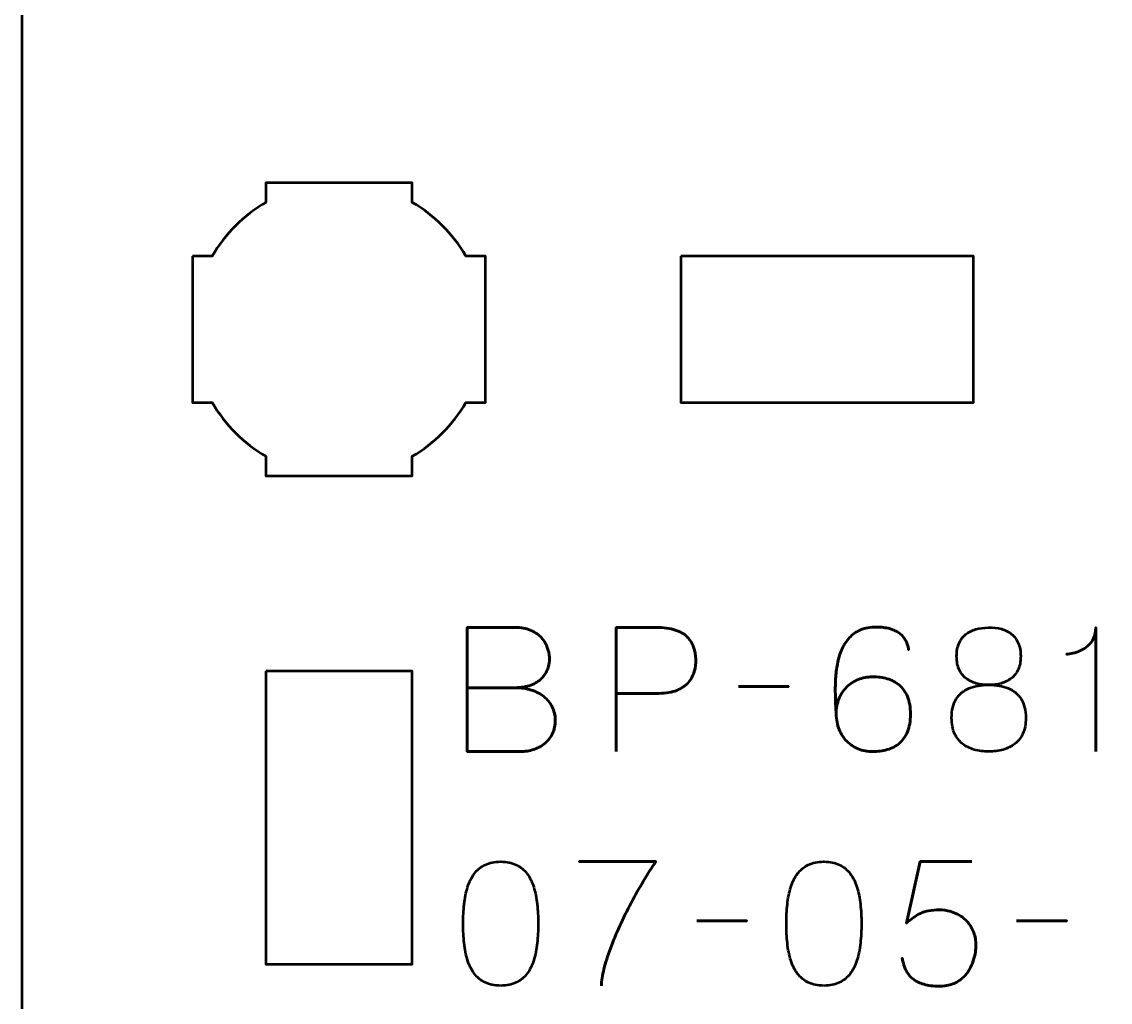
# Model space of a CAD drawing. Header units: centimetres. Extents: x -30.2 to 9.2, y -21.5 to -8.2.
# Drawn here: x -20.15 to -17.92, y -20.228 to -18.22 of the extents above; entities that cross this region are included whole.
import ezdxf

# ---------------------------------------------------------------- set-up
doc = ezdxf.new("R2010")
doc.units = ezdxf.units.CM
doc.header["$MEASUREMENT"] = 0
doc.layers.add('Layer 1', color=7, linetype='Continuous')

msp = doc.modelspace()

# ---------------------------------------------------------------- linework, layer by layer
at = {"layer": 'Layer 1', "lineweight": 53}
for points, knots in [([(-19.64995, -8.19995), (-19.64995, -8.19995), (-11.35005, -8.19995), (-11.35005, -8.19995), (-11.35005, -8.19995), (-11.07305, -8.19995), (-10.84995, -8.42305), (-10.84995, -8.70005), (-10.84995, -8.70005), (-10.84995, -8.70005), (-10.84995, -20.99995), (-10.84995, -20.99995), (-10.84995, -20.99995), (-10.84995, -21.27695), (-11.07305, -21.50005), (-11.35005, -21.50005), (-11.35005, -21.50005), (-11.35005, -21.50005), (-19.64995, -21.50005), (-19.64995, -21.50005), (-19.64995, -21.50005), (-19.92695, -21.50005), (-20.15005, -21.27695), (-20.15005, -20.99995), (-20.15005, -20.99995), (-20.15005, -20.99995), (-20.15005, -8.70005), (-20.15005, -8.70005), (-20.15005, -8.70005), (-20.15005, -8.42305), (-19.92695, -8.19995), (-19.64995, -8.19995)], [0, 0, 0, 0, 0.125, 0.125, 0.125, 0.125, 0.25, 0.25, 0.25, 0.25, 0.375, 0.375, 0.375, 0.375, 0.5, 0.5, 0.5, 0.5, 0.625, 0.625, 0.625, 0.625, 0.75, 0.75, 0.75, 0.75, 0.875, 0.875, 0.875, 0.875, 1, 1, 1, 1]), ([(-19.80001, -18.69997), (-19.80001, -18.69997), (-19.75981, -18.69997), (-19.75981, -18.69997), (-19.75981, -18.69997), (-19.73348, -18.65445), (-19.69552, -18.61652), (-19.65001, -18.59019), (-19.65001, -18.59019), (-19.65001, -18.59019), (-19.65001, -18.54997), (-19.65001, -18.54997), (-19.65001, -18.54997), (-19.65001, -18.54997), (-19.35001, -18.54997), (-19.35001, -18.54997), (-19.35001, -18.54997), (-19.35001, -18.54997), (-19.35001, -18.59016), (-19.35001, -18.59016), (-19.35001, -18.59016), (-19.30448, -18.61649), (-19.26649, -18.65444), (-19.24013, -18.69997), (-19.24013, -18.69997), (-19.24013, -18.69997), (-19.20001, -18.69997), (-19.20001, -18.69997), (-19.20001, -18.69997), (-19.20001, -18.69997), (-19.20001, -18.84539), (-19.20001, -18.84539), (-19.20001, -18.84539), (-19.20001, -18.84539), (-19.19995, -18.85004), (-19.19995, -18.85004), (-19.19995, -18.85004), (-19.19995, -18.85004), (-19.20001, -18.85468), (-19.20001, -18.85468), (-19.20001, -18.85468), (-19.20001, -18.85468), (-19.20001, -18.99997), (-19.20001, -18.99997), (-19.20001, -18.99997), (-19.20001, -18.99997), (-19.24008, -18.99997), (-19.24008, -18.99997), (-19.24008, -18.99997), (-19.26643, -19.04554), (-19.30443, -19.08355), (-19.35001, -19.10991), (-19.35001, -19.10991), (-19.35001, -19.10991), (-19.35001, -19.14997), (-19.35001, -19.14997), (-19.35001, -19.14997), (-19.35001, -19.14997), (-19.49329, -19.14997), (-19.49329, -19.14997), (-19.49329, -19.14997), (-19.49329, -19.14997), (-19.49996, -19.15005), (-19.49996, -19.15005), (-19.49996, -19.15005), (-19.49996, -19.15005), (-19.50664, -19.14997), (-19.50664, -19.14997), (-19.50664, -19.14997), (-19.50664, -19.14997), (-19.65001, -19.14997), (-19.65001, -19.14997), (-19.65001, -19.14997), (-19.65001, -19.14997), (-19.65001, -19.10987), (-19.65001, -19.10987), (-19.65001, -19.10987), (-19.69555, -19.08351), (-19.73353, -19.04552), (-19.75986, -18.99997), (-19.75986, -18.99997), (-19.75986, -18.99997), (-19.80001, -18.99997), (-19.80001, -18.99997), (-19.80001, -18.99997), (-19.80001, -18.99997), (-19.80001, -18.69997), (-19.80001, -18.69997)], [0, 0, 0, 0, 0.0454545, 0.0454545, 0.0454545, 0.0454545, 0.0909091, 0.0909091, 0.0909091, 0.0909091, 0.1363636, 0.1363636, 0.1363636, 0.1363636, 0.1818182, 0.1818182, 0.1818182, 0.1818182, 0.2272727, 0.2272727, 0.2272727, 0.2272727, 0.2727273, 0.2727273, 0.2727273, 0.2727273, 0.3181818, 0.3181818, 0.3181818, 0.3181818, 0.3636364, 0.3636364, 0.3636364, 0.3636364, 0.4090909, 0.4090909, 0.4090909, 0.4090909, 0.4545455, 0.4545455, 0.4545455, 0.4545455, 0.5, 0.5, 0.5, 0.5, 0.5454545, 0.5454545, 0.5454545, 0.5454545, 0.5909091, 0.5909091, 0.5909091, 0.5909091, 0.6363636, 0.6363636, 0.6363636, 0.6363636, 0.6818182, 0.6818182, 0.6818182, 0.6818182, 0.7272727, 0.7272727, 0.7272727, 0.7272727, 0.7727273, 0.7727273, 0.7727273, 0.7727273, 0.8181818, 0.8181818, 0.8181818, 0.8181818, 0.8636364, 0.8636364, 0.8636364, 0.8636364, 0.9090909, 0.9090909, 0.9090909, 0.9090909, 0.9545455, 0.9545455, 0.9545455, 0.9545455, 1, 1, 1, 1]), ([(-18.8, -18.69995), (-18.8, -18.69995), (-18.2, -18.69995), (-18.2, -18.69995), (-18.2, -18.69995), (-18.2, -18.69995), (-18.2, -18.99995), (-18.2, -18.99995), (-18.2, -18.99995), (-18.2, -18.99995), (-18.8, -18.99995), (-18.8, -18.99995), (-18.8, -18.99995), (-18.8, -18.99995), (-18.8, -18.69995), (-18.8, -18.69995)], [0, 0, 0, 0, 0.25, 0.25, 0.25, 0.25, 0.5, 0.5, 0.5, 0.5, 0.75, 0.75, 0.75, 0.75, 1, 1, 1, 1]), ([(-19.64995, -19.55), (-19.64995, -19.55), (-19.34995, -19.55), (-19.34995, -19.55), (-19.34995, -19.55), (-19.34995, -19.55), (-19.34995, -20.15), (-19.34995, -20.15), (-19.34995, -20.15), (-19.34995, -20.15), (-19.64995, -20.15), (-19.64995, -20.15), (-19.64995, -20.15), (-19.64995, -20.15), (-19.64995, -19.55), (-19.64995, -19.55)], [0, 0, 0, 0, 0.25, 0.25, 0.25, 0.25, 0.5, 0.5, 0.5, 0.5, 0.75, 0.75, 0.75, 0.75, 1, 1, 1, 1])]:
    msp.add_open_spline(points, degree=3, knots=knots, dxfattribs=at)
at = {"layer": 'Layer 1', "color": 5, "lineweight": 53}
for points, knots in [([(-19.23732, -19.58389), (-19.23732, -19.58389), (-19.1396, -19.58389), (-19.1396, -19.58389), (-19.1396, -19.58389), (-19.1269, -19.58383), (-19.11608, -19.58207), (-19.10697, -19.5786), (-19.10697, -19.5786), (-19.09791, -19.57519), (-19.09056, -19.57054), (-19.08486, -19.56472), (-19.08486, -19.56472), (-19.07916, -19.5589), (-19.07504, -19.55231), (-19.07245, -19.54502), (-19.07245, -19.54502), (-19.06993, -19.53779), (-19.06875, -19.53027), (-19.06904, -19.5225), (-19.06904, -19.5225), (-19.0694, -19.51474), (-19.07104, -19.50722), (-19.07398, -19.49987), (-19.07398, -19.49987), (-19.07686, -19.49252), (-19.08121, -19.48587), (-19.08692, -19.47994), (-19.08692, -19.47994), (-19.09262, -19.474), (-19.09974, -19.46929), (-19.10838, -19.46582), (-19.10838, -19.46582), (-19.11702, -19.4623), (-19.12719, -19.46047), (-19.13889, -19.46042), (-19.13889, -19.46042), (-19.13889, -19.46042), (-19.23732, -19.46042), (-19.23732, -19.46042), (-19.23732, -19.46042), (-19.23732, -19.46042), (-19.23732, -19.71477), (-19.23732, -19.71477), (-19.23732, -19.71477), (-19.23732, -19.71477), (-19.12902, -19.71477), (-19.12902, -19.71477), (-19.12902, -19.71477), (-19.1189, -19.71477), (-19.1095, -19.7133), (-19.10079, -19.71042), (-19.10079, -19.71042), (-19.09209, -19.70748), (-19.08451, -19.7033), (-19.07792, -19.69772), (-19.07792, -19.69772), (-19.0714, -19.69219), (-19.06628, -19.68549), (-19.06263, -19.67755), (-19.06263, -19.67755), (-19.05899, -19.66961), (-19.05711, -19.66062), (-19.05705, -19.65056), (-19.05705, -19.65056), (-19.05728, -19.64045), (-19.0594, -19.63134), (-19.06346, -19.62316), (-19.06346, -19.62316), (-19.06751, -19.61499), (-19.07316, -19.608), (-19.08045, -19.60212), (-19.08045, -19.60212), (-19.08774, -19.59629), (-19.09644, -19.59177), (-19.10644, -19.58865), (-19.10644, -19.58865), (-19.11643, -19.58553), (-19.12749, -19.58395), (-19.1396, -19.58389), (-19.1396, -19.58389), (-19.12749, -19.58395), (-19.11643, -19.58553), (-19.10644, -19.58865), (-19.10644, -19.58865), (-19.09644, -19.59177), (-19.08774, -19.59629), (-19.08045, -19.60212), (-19.08045, -19.60212), (-19.07316, -19.608), (-19.06751, -19.61499), (-19.06346, -19.62316), (-19.06346, -19.62316), (-19.0594, -19.63134), (-19.05728, -19.64045), (-19.05705, -19.65056), (-19.05705, -19.65056), (-19.05711, -19.66062), (-19.05899, -19.66961), (-19.06263, -19.67755), (-19.06263, -19.67755), (-19.06628, -19.68549), (-19.0714, -19.69219), (-19.07792, -19.69772), (-19.07792, -19.69772), (-19.08451, -19.7033), (-19.09209, -19.70748), (-19.10079, -19.71042), (-19.10079, -19.71042), (-19.1095, -19.7133), (-19.1189, -19.71477), (-19.12902, -19.71477), (-19.12902, -19.71477), (-19.12902, -19.71477), (-19.23732, -19.71477), (-19.23732, -19.71477), (-19.23732, -19.71477), (-19.23732, -19.71477), (-19.23732, -19.46042), (-19.23732, -19.46042), (-19.23732, -19.46042), (-19.23732, -19.46042), (-19.13889, -19.46042), (-19.13889, -19.46042), (-19.13889, -19.46042), (-19.12719, -19.46047), (-19.11702, -19.4623), (-19.10838, -19.46582), (-19.10838, -19.46582), (-19.09974, -19.46929), (-19.09262, -19.474), (-19.08692, -19.47994), (-19.08692, -19.47994), (-19.08121, -19.48587), (-19.07686, -19.49252), (-19.07398, -19.49987), (-19.07398, -19.49987), (-19.07104, -19.50722), (-19.0694, -19.51474), (-19.06904, -19.5225), (-19.06904, -19.5225), (-19.06875, -19.53027), (-19.06993, -19.53779), (-19.07245, -19.54502), (-19.07245, -19.54502), (-19.07504, -19.55231), (-19.07916, -19.5589), (-19.08486, -19.56472), (-19.08486, -19.56472), (-19.09056, -19.57054), (-19.09791, -19.57519), (-19.10697, -19.5786), (-19.10697, -19.5786), (-19.11608, -19.58207), (-19.1269, -19.58383), (-19.1396, -19.58389), (-19.1396, -19.58389), (-19.1396, -19.58389), (-19.23732, -19.58389), (-19.23732, -19.58389)], [0, 0, 0, 0, 0.025, 0.025, 0.025, 0.025, 0.05, 0.05, 0.05, 0.05, 0.075, 0.075, 0.075, 0.075, 0.1, 0.1, 0.1, 0.1, 0.125, 0.125, 0.125, 0.125, 0.15, 0.15, 0.15, 0.15, 0.175, 0.175, 0.175, 0.175, 0.2, 0.2, 0.2, 0.2, 0.225, 0.225, 0.225, 0.225, 0.25, 0.25, 0.25, 0.25, 0.275, 0.275, 0.275, 0.275, 0.3, 0.3, 0.3, 0.3, 0.325, 0.325, 0.325, 0.325, 0.35, 0.35, 0.35, 0.35, 0.375, 0.375, 0.375, 0.375, 0.4, 0.4, 0.4, 0.4, 0.425, 0.425, 0.425, 0.425, 0.45, 0.45, 0.45, 0.45, 0.475, 0.475, 0.475, 0.475, 0.5, 0.5, 0.5, 0.5, 0.525, 0.525, 0.525, 0.525, 0.55, 0.55, 0.55, 0.55, 0.575, 0.575, 0.575, 0.575, 0.6, 0.6, 0.6, 0.6, 0.625, 0.625, 0.625, 0.625, 0.65, 0.65, 0.65, 0.65, 0.675, 0.675, 0.675, 0.675, 0.7, 0.7, 0.7, 0.7, 0.725, 0.725, 0.725, 0.725, 0.75, 0.75, 0.75, 0.75, 0.775, 0.775, 0.775, 0.775, 0.8, 0.8, 0.8, 0.8, 0.825, 0.825, 0.825, 0.825, 0.85, 0.85, 0.85, 0.85, 0.875, 0.875, 0.875, 0.875, 0.9, 0.9, 0.9, 0.9, 0.925, 0.925, 0.925, 0.925, 0.95, 0.95, 0.95, 0.95, 0.975, 0.975, 0.975, 0.975, 1, 1, 1, 1]), ([(-18.93217, -19.71477), (-18.93217, -19.71477), (-18.93217, -19.46042), (-18.93217, -19.46042), (-18.93217, -19.46042), (-18.93217, -19.46042), (-18.85103, -19.46042), (-18.85103, -19.46042), (-18.85103, -19.46042), (-18.8348, -19.46047), (-18.82146, -19.4623), (-18.81093, -19.46582), (-18.81093, -19.46582), (-18.80046, -19.46929), (-18.79223, -19.47412), (-18.78629, -19.48023), (-18.78629, -19.48023), (-18.78036, -19.48629), (-18.77612, -19.49322), (-18.77354, -19.50104), (-18.77354, -19.50104), (-18.77101, -19.50886), (-18.76954, -19.51704), (-18.76919, -19.52568), (-18.76919, -19.52568), (-18.76877, -19.53432), (-18.76977, -19.54279), (-18.77212, -19.55102), (-18.77212, -19.55102), (-18.77454, -19.55925), (-18.77859, -19.56672), (-18.78441, -19.57342), (-18.78441, -19.57342), (-18.79018, -19.58013), (-18.798, -19.58548), (-18.80781, -19.58942), (-18.80781, -19.58942), (-18.81763, -19.59341), (-18.8298, -19.59541), (-18.84433, -19.59553), (-18.84433, -19.59553), (-18.84433, -19.59553), (-18.93217, -19.59553), (-18.93217, -19.59553), (-18.93217, -19.59553), (-18.93217, -19.59553), (-18.84433, -19.59553), (-18.84433, -19.59553), (-18.84433, -19.59553), (-18.8301, -19.59541), (-18.81805, -19.59341), (-18.80828, -19.58942), (-18.80828, -19.58942), (-18.79847, -19.58548), (-18.79065, -19.58013), (-18.78477, -19.57342), (-18.78477, -19.57342), (-18.77895, -19.56672), (-18.77477, -19.55925), (-18.7723, -19.55102), (-18.7723, -19.55102), (-18.76983, -19.54279), (-18.76877, -19.53432), (-18.76919, -19.52568), (-18.76919, -19.52568), (-18.76954, -19.51704), (-18.77101, -19.50886), (-18.77365, -19.50104), (-18.77365, -19.50104), (-18.77624, -19.49322), (-18.78059, -19.48629), (-18.78653, -19.48023), (-18.78653, -19.48023), (-18.79253, -19.47412), (-18.80076, -19.46929), (-18.81122, -19.46582), (-18.81122, -19.46582), (-18.82175, -19.4623), (-18.83498, -19.46047), (-18.85103, -19.46042), (-18.85103, -19.46042), (-18.85103, -19.46042), (-18.93217, -19.46042), (-18.93217, -19.46042), (-18.93217, -19.46042), (-18.93217, -19.46042), (-18.93217, -19.71477), (-18.93217, -19.71477)], [0, 0, 0, 0, 0.0454545, 0.0454545, 0.0454545, 0.0454545, 0.0909091, 0.0909091, 0.0909091, 0.0909091, 0.1363636, 0.1363636, 0.1363636, 0.1363636, 0.1818182, 0.1818182, 0.1818182, 0.1818182, 0.2272727, 0.2272727, 0.2272727, 0.2272727, 0.2727273, 0.2727273, 0.2727273, 0.2727273, 0.3181818, 0.3181818, 0.3181818, 0.3181818, 0.3636364, 0.3636364, 0.3636364, 0.3636364, 0.4090909, 0.4090909, 0.4090909, 0.4090909, 0.4545455, 0.4545455, 0.4545455, 0.4545455, 0.5, 0.5, 0.5, 0.5, 0.5454545, 0.5454545, 0.5454545, 0.5454545, 0.5909091, 0.5909091, 0.5909091, 0.5909091, 0.6363636, 0.6363636, 0.6363636, 0.6363636, 0.6818182, 0.6818182, 0.6818182, 0.6818182, 0.7272727, 0.7272727, 0.7272727, 0.7272727, 0.7727273, 0.7727273, 0.7727273, 0.7727273, 0.8181818, 0.8181818, 0.8181818, 0.8181818, 0.8636364, 0.8636364, 0.8636364, 0.8636364, 0.9090909, 0.9090909, 0.9090909, 0.9090909, 0.9545455, 0.9545455, 0.9545455, 0.9545455, 1, 1, 1, 1]), ([(-18.48167, -19.63822), (-18.48161, -19.62669), (-18.47973, -19.61629), (-18.47597, -19.60688), (-18.47597, -19.60688), (-18.47226, -19.59753), (-18.46703, -19.58947), (-18.46027, -19.58271), (-18.46027, -19.58271), (-18.45356, -19.57601), (-18.44563, -19.57084), (-18.43657, -19.56719), (-18.43657, -19.56719), (-18.42752, -19.56354), (-18.41758, -19.56172), (-18.40688, -19.56166), (-18.40688, -19.56166), (-18.39612, -19.5616), (-18.38607, -19.56296), (-18.37672, -19.56566), (-18.37672, -19.56566), (-18.36737, -19.56831), (-18.3592, -19.57266), (-18.35208, -19.57866), (-18.35208, -19.57866), (-18.34497, -19.58459), (-18.33938, -19.59247), (-18.33538, -19.60229), (-18.33538, -19.60229), (-18.33138, -19.61211), (-18.32933, -19.62405), (-18.32927, -19.63822), (-18.32927, -19.63822), (-18.32933, -19.65239), (-18.33138, -19.66432), (-18.33538, -19.67414), (-18.33538, -19.67414), (-18.33938, -19.68396), (-18.34497, -19.69184), (-18.35208, -19.69778), (-18.35208, -19.69778), (-18.3592, -19.70378), (-18.36737, -19.70813), (-18.37672, -19.71077), (-18.37672, -19.71077), (-18.38607, -19.71348), (-18.39612, -19.71483), (-18.40688, -19.71477), (-18.40688, -19.71477), (-18.41758, -19.71471), (-18.4274, -19.71289), (-18.4364, -19.70924), (-18.4364, -19.70924), (-18.44533, -19.7056), (-18.45309, -19.70042), (-18.45974, -19.69366), (-18.45974, -19.69366), (-18.46638, -19.68696), (-18.47161, -19.6789), (-18.47538, -19.6695), (-18.47538, -19.6695), (-18.4792, -19.66015), (-18.48126, -19.64974), (-18.48167, -19.63822), (-18.48167, -19.63822), (-18.4819, -19.6324), (-18.4822, -19.62546), (-18.48261, -19.6174), (-18.48261, -19.6174), (-18.48302, -19.60929), (-18.48326, -19.60047), (-18.48332, -19.591), (-18.48332, -19.591), (-18.48337, -19.58148), (-18.48308, -19.57166), (-18.48232, -19.5616), (-18.48232, -19.5616), (-18.48161, -19.55149), (-18.4802, -19.54156), (-18.47814, -19.53174), (-18.47814, -19.53174), (-18.47608, -19.52198), (-18.47314, -19.51274), (-18.46926, -19.5041), (-18.46926, -19.5041), (-18.46538, -19.49546), (-18.46038, -19.48781), (-18.45421, -19.48117), (-18.45421, -19.48117), (-18.44798, -19.47453), (-18.44039, -19.46929), (-18.4314, -19.46547), (-18.4314, -19.46547), (-18.4224, -19.46171), (-18.41176, -19.45977), (-18.39947, -19.45971), (-18.39947, -19.45971), (-18.38877, -19.45977), (-18.37972, -19.46083), (-18.37219, -19.46289), (-18.37219, -19.46289), (-18.36466, -19.46494), (-18.35849, -19.46771), (-18.35355, -19.47112), (-18.35355, -19.47112), (-18.34867, -19.47459), (-18.34479, -19.47835), (-18.34197, -19.48252), (-18.34197, -19.48252), (-18.33915, -19.48664), (-18.33703, -19.49081), (-18.33574, -19.49499), (-18.33574, -19.49499), (-18.33438, -19.49916), (-18.3335, -19.50304), (-18.33315, -19.50663), (-18.33315, -19.50663), (-18.3335, -19.50304), (-18.33438, -19.49916), (-18.33574, -19.49499), (-18.33574, -19.49499), (-18.33703, -19.49081), (-18.33915, -19.48664), (-18.34197, -19.48252), (-18.34197, -19.48252), (-18.34479, -19.47835), (-18.34867, -19.47459), (-18.35355, -19.47112), (-18.35355, -19.47112), (-18.35849, -19.46771), (-18.36466, -19.46494), (-18.37219, -19.46289), (-18.37219, -19.46289), (-18.37972, -19.46083), (-18.38877, -19.45977), (-18.39947, -19.45971), (-18.39947, -19.45971), (-18.41176, -19.45977), (-18.4224, -19.46171), (-18.4314, -19.46547), (-18.4314, -19.46547), (-18.44039, -19.46929), (-18.44798, -19.47453), (-18.45421, -19.48117), (-18.45421, -19.48117), (-18.46038, -19.48781), (-18.46538, -19.49546), (-18.46926, -19.5041), (-18.46926, -19.5041), (-18.47314, -19.51274), (-18.47608, -19.52198), (-18.47814, -19.53174), (-18.47814, -19.53174), (-18.4802, -19.54156), (-18.48161, -19.55149), (-18.48232, -19.5616), (-18.48232, -19.5616), (-18.48308, -19.57166), (-18.48337, -19.58148), (-18.48332, -19.591), (-18.48332, -19.591), (-18.48326, -19.60047), (-18.48302, -19.60929), (-18.48261, -19.6174), (-18.48261, -19.6174), (-18.4822, -19.62546), (-18.4819, -19.6324), (-18.48167, -19.63822), (-18.48167, -19.63822), (-18.48126, -19.64974), (-18.4792, -19.66015), (-18.47538, -19.6695), (-18.47538, -19.6695), (-18.47161, -19.6789), (-18.46638, -19.68696), (-18.45974, -19.69366), (-18.45974, -19.69366), (-18.45309, -19.70042), (-18.44533, -19.7056), (-18.4364, -19.70924), (-18.4364, -19.70924), (-18.4274, -19.71289), (-18.41758, -19.71471), (-18.40688, -19.71477), (-18.40688, -19.71477), (-18.39612, -19.71483), (-18.38607, -19.71348), (-18.37672, -19.71077), (-18.37672, -19.71077), (-18.36737, -19.70813), (-18.3592, -19.70378), (-18.35208, -19.69778), (-18.35208, -19.69778), (-18.34497, -19.69184), (-18.33938, -19.68396), (-18.33538, -19.67414), (-18.33538, -19.67414), (-18.33138, -19.66432), (-18.32933, -19.65239), (-18.32927, -19.63822), (-18.32927, -19.63822), (-18.32933, -19.62405), (-18.33138, -19.61211), (-18.33538, -19.60229), (-18.33538, -19.60229), (-18.33938, -19.59247), (-18.34497, -19.58459), (-18.35208, -19.57866), (-18.35208, -19.57866), (-18.3592, -19.57266), (-18.36737, -19.56831), (-18.37672, -19.56566), (-18.37672, -19.56566), (-18.38607, -19.56296), (-18.39612, -19.5616), (-18.40688, -19.56166), (-18.40688, -19.56166), (-18.41758, -19.56172), (-18.42752, -19.56354), (-18.43657, -19.56719), (-18.43657, -19.56719), (-18.44563, -19.57084), (-18.45356, -19.57601), (-18.46027, -19.58271), (-18.46027, -19.58271), (-18.46703, -19.58947), (-18.47226, -19.59753), (-18.47597, -19.60688), (-18.47597, -19.60688), (-18.47973, -19.61629), (-18.48161, -19.62669), (-18.48167, -19.63822)], [0, 0, 0, 0, 0.0172414, 0.0172414, 0.0172414, 0.0172414, 0.0344828, 0.0344828, 0.0344828, 0.0344828, 0.0517241, 0.0517241, 0.0517241, 0.0517241, 0.0689655, 0.0689655, 0.0689655, 0.0689655, 0.0862069, 0.0862069, 0.0862069, 0.0862069, 0.1034483, 0.1034483, 0.1034483, 0.1034483, 0.1206897, 0.1206897, 0.1206897, 0.1206897, 0.137931, 0.137931, 0.137931, 0.137931, 0.1551724, 0.1551724, 0.1551724, 0.1551724, 0.1724138, 0.1724138, 0.1724138, 0.1724138, 0.1896552, 0.1896552, 0.1896552, 0.1896552, 0.2068966, 0.2068966, 0.2068966, 0.2068966, 0.2241379, 0.2241379, 0.2241379, 0.2241379, 0.2413793, 0.2413793, 0.2413793, 0.2413793, 0.2586207, 0.2586207, 0.2586207, 0.2586207, 0.2758621, 0.2758621, 0.2758621, 0.2758621, 0.2931034, 0.2931034, 0.2931034, 0.2931034, 0.3103448, 0.3103448, 0.3103448, 0.3103448, 0.3275862, 0.3275862, 0.3275862, 0.3275862, 0.3448276, 0.3448276, 0.3448276, 0.3448276, 0.362069, 0.362069, 0.362069, 0.362069, 0.3793103, 0.3793103, 0.3793103, 0.3793103, 0.3965517, 0.3965517, 0.3965517, 0.3965517, 0.4137931, 0.4137931, 0.4137931, 0.4137931, 0.4310345, 0.4310345, 0.4310345, 0.4310345, 0.4482759, 0.4482759, 0.4482759, 0.4482759, 0.4655172, 0.4655172, 0.4655172, 0.4655172, 0.4827586, 0.4827586, 0.4827586, 0.4827586, 0.5, 0.5, 0.5, 0.5, 0.5172414, 0.5172414, 0.5172414, 0.5172414, 0.5344828, 0.5344828, 0.5344828, 0.5344828, 0.5517241, 0.5517241, 0.5517241, 0.5517241, 0.5689655, 0.5689655, 0.5689655, 0.5689655, 0.5862069, 0.5862069, 0.5862069, 0.5862069, 0.6034483, 0.6034483, 0.6034483, 0.6034483, 0.6206897, 0.6206897, 0.6206897, 0.6206897, 0.637931, 0.637931, 0.637931, 0.637931, 0.6551724, 0.6551724, 0.6551724, 0.6551724, 0.6724138, 0.6724138, 0.6724138, 0.6724138, 0.6896552, 0.6896552, 0.6896552, 0.6896552, 0.7068966, 0.7068966, 0.7068966, 0.7068966, 0.7241379, 0.7241379, 0.7241379, 0.7241379, 0.7413793, 0.7413793, 0.7413793, 0.7413793, 0.7586207, 0.7586207, 0.7586207, 0.7586207, 0.7758621, 0.7758621, 0.7758621, 0.7758621, 0.7931034, 0.7931034, 0.7931034, 0.7931034, 0.8103448, 0.8103448, 0.8103448, 0.8103448, 0.8275862, 0.8275862, 0.8275862, 0.8275862, 0.8448276, 0.8448276, 0.8448276, 0.8448276, 0.862069, 0.862069, 0.862069, 0.862069, 0.8793103, 0.8793103, 0.8793103, 0.8793103, 0.8965517, 0.8965517, 0.8965517, 0.8965517, 0.9137931, 0.9137931, 0.9137931, 0.9137931, 0.9310345, 0.9310345, 0.9310345, 0.9310345, 0.9482759, 0.9482759, 0.9482759, 0.9482759, 0.9655172, 0.9655172, 0.9655172, 0.9655172, 0.9827586, 0.9827586, 0.9827586, 0.9827586, 1, 1, 1, 1]), ([(-18.1691, -19.57824), (-18.16005, -19.57824), (-18.15158, -19.57719), (-18.14364, -19.57507), (-18.14364, -19.57507), (-18.13576, -19.57289), (-18.12883, -19.56948), (-18.12277, -19.56484), (-18.12277, -19.56484), (-18.11677, -19.56019), (-18.11207, -19.55414), (-18.10866, -19.54667), (-18.10866, -19.54667), (-18.10525, -19.53926), (-18.10354, -19.53027), (-18.10348, -19.51968), (-18.10348, -19.51968), (-18.10354, -19.5091), (-18.10519, -19.50004), (-18.10842, -19.49252), (-18.10842, -19.49252), (-18.11166, -19.48499), (-18.11624, -19.47882), (-18.12212, -19.47406), (-18.12212, -19.47406), (-18.128, -19.46935), (-18.13494, -19.46588), (-18.14294, -19.46371), (-18.14294, -19.46371), (-18.15088, -19.46153), (-18.15964, -19.46059), (-18.1691, -19.46077), (-18.1691, -19.46077), (-18.17857, -19.46089), (-18.18733, -19.46212), (-18.19527, -19.4643), (-18.19527, -19.4643), (-18.20326, -19.46653), (-18.2102, -19.46994), (-18.21608, -19.47459), (-18.21608, -19.47459), (-18.22196, -19.47923), (-18.22655, -19.48529), (-18.22978, -19.49269), (-18.22978, -19.49269), (-18.23301, -19.50016), (-18.23466, -19.5091), (-18.23472, -19.51968), (-18.23472, -19.51968), (-18.23466, -19.53027), (-18.23296, -19.53926), (-18.22955, -19.54667), (-18.22955, -19.54667), (-18.22613, -19.55414), (-18.22143, -19.56019), (-18.21538, -19.56484), (-18.21538, -19.56484), (-18.20938, -19.56948), (-18.20244, -19.57289), (-18.19456, -19.57507), (-18.19456, -19.57507), (-18.18662, -19.57719), (-18.17816, -19.57824), (-18.1691, -19.57824)], [0, 0, 0, 0, 0.0625, 0.0625, 0.0625, 0.0625, 0.125, 0.125, 0.125, 0.125, 0.1875, 0.1875, 0.1875, 0.1875, 0.25, 0.25, 0.25, 0.25, 0.3125, 0.3125, 0.3125, 0.3125, 0.375, 0.375, 0.375, 0.375, 0.4375, 0.4375, 0.4375, 0.4375, 0.5, 0.5, 0.5, 0.5, 0.5625, 0.5625, 0.5625, 0.5625, 0.625, 0.625, 0.625, 0.625, 0.6875, 0.6875, 0.6875, 0.6875, 0.75, 0.75, 0.75, 0.75, 0.8125, 0.8125, 0.8125, 0.8125, 0.875, 0.875, 0.875, 0.875, 0.9375, 0.9375, 0.9375, 0.9375, 1, 1, 1, 1]), ([(-18.1691, -19.57824), (-18.16005, -19.57824), (-18.15158, -19.57719), (-18.14364, -19.57507), (-18.14364, -19.57507), (-18.13576, -19.57289), (-18.12883, -19.56948), (-18.12277, -19.56484), (-18.12277, -19.56484), (-18.11677, -19.56019), (-18.11207, -19.55414), (-18.10866, -19.54667), (-18.10866, -19.54667), (-18.10525, -19.53926), (-18.10354, -19.53027), (-18.10348, -19.51968), (-18.10348, -19.51968), (-18.10354, -19.5091), (-18.10519, -19.50004), (-18.10842, -19.49252), (-18.10842, -19.49252), (-18.11166, -19.48499), (-18.11624, -19.47882), (-18.12212, -19.47406), (-18.12212, -19.47406), (-18.128, -19.46935), (-18.13494, -19.46588), (-18.14294, -19.46371), (-18.14294, -19.46371), (-18.15088, -19.46153), (-18.15964, -19.46059), (-18.1691, -19.46077), (-18.1691, -19.46077), (-18.17857, -19.46089), (-18.18733, -19.46212), (-18.19527, -19.4643), (-18.19527, -19.4643), (-18.20326, -19.46653), (-18.2102, -19.46994), (-18.21608, -19.47459), (-18.21608, -19.47459), (-18.22196, -19.47923), (-18.22655, -19.48529), (-18.22978, -19.49269), (-18.22978, -19.49269), (-18.23301, -19.50016), (-18.23466, -19.5091), (-18.23472, -19.51968), (-18.23472, -19.51968), (-18.23466, -19.53027), (-18.23296, -19.53926), (-18.22955, -19.54667), (-18.22955, -19.54667), (-18.22613, -19.55414), (-18.22143, -19.56019), (-18.21538, -19.56484), (-18.21538, -19.56484), (-18.20938, -19.56948), (-18.20244, -19.57289), (-18.19456, -19.57507), (-18.19456, -19.57507), (-18.18662, -19.57719), (-18.17816, -19.57824), (-18.1691, -19.57824)], [0, 0, 0, 0, 0.0625, 0.0625, 0.0625, 0.0625, 0.125, 0.125, 0.125, 0.125, 0.1875, 0.1875, 0.1875, 0.1875, 0.25, 0.25, 0.25, 0.25, 0.3125, 0.3125, 0.3125, 0.3125, 0.375, 0.375, 0.375, 0.375, 0.4375, 0.4375, 0.4375, 0.4375, 0.5, 0.5, 0.5, 0.5, 0.5625, 0.5625, 0.5625, 0.5625, 0.625, 0.625, 0.625, 0.625, 0.6875, 0.6875, 0.6875, 0.6875, 0.75, 0.75, 0.75, 0.75, 0.8125, 0.8125, 0.8125, 0.8125, 0.875, 0.875, 0.875, 0.875, 0.9375, 0.9375, 0.9375, 0.9375, 1, 1, 1, 1]), ([(-17.94968, -19.71477), (-17.94968, -19.71477), (-17.94968, -19.46042), (-17.94968, -19.46042), (-17.94968, -19.46042), (-17.94974, -19.46906), (-17.95126, -19.47647), (-17.9542, -19.48264), (-17.9542, -19.48264), (-17.95709, -19.48887), (-17.96091, -19.49399), (-17.96561, -19.4981), (-17.96561, -19.4981), (-17.97031, -19.50222), (-17.97537, -19.50551), (-17.98078, -19.50798), (-17.98078, -19.50798), (-17.98619, -19.51039), (-17.99142, -19.51222), (-17.99648, -19.51333), (-17.99648, -19.51333), (-18.00159, -19.51451), (-18.00595, -19.51521), (-18.00965, -19.51545), (-18.00965, -19.51545), (-18.00595, -19.51521), (-18.00159, -19.51451), (-17.99648, -19.51333), (-17.99648, -19.51333), (-17.99142, -19.51222), (-17.98619, -19.51039), (-17.98078, -19.50798), (-17.98078, -19.50798), (-17.97537, -19.50551), (-17.97031, -19.50222), (-17.96561, -19.4981), (-17.96561, -19.4981), (-17.96091, -19.49399), (-17.95709, -19.48887), (-17.9542, -19.48264), (-17.9542, -19.48264), (-17.95126, -19.47647), (-17.94974, -19.46906), (-17.94968, -19.46042), (-17.94968, -19.46042), (-17.94968, -19.46042), (-17.94968, -19.71477), (-17.94968, -19.71477)], [0, 0, 0, 0, 0.0833333, 0.0833333, 0.0833333, 0.0833333, 0.1666667, 0.1666667, 0.1666667, 0.1666667, 0.25, 0.25, 0.25, 0.25, 0.3333333, 0.3333333, 0.3333333, 0.3333333, 0.4166667, 0.4166667, 0.4166667, 0.4166667, 0.5, 0.5, 0.5, 0.5, 0.5833333, 0.5833333, 0.5833333, 0.5833333, 0.6666667, 0.6666667, 0.6666667, 0.6666667, 0.75, 0.75, 0.75, 0.75, 0.8333333, 0.8333333, 0.8333333, 0.8333333, 0.9166667, 0.9166667, 0.9166667, 0.9166667, 1, 1, 1, 1]), ([(-18.1691, -19.71477), (-18.15852, -19.71477), (-18.14864, -19.71354), (-18.13947, -19.71095), (-18.13947, -19.71095), (-18.1303, -19.70836), (-18.12224, -19.7043), (-18.11524, -19.69878), (-18.11524, -19.69878), (-18.10831, -19.69331), (-18.10284, -19.68625), (-18.0989, -19.67755), (-18.0989, -19.67755), (-18.09496, -19.66891), (-18.09296, -19.6585), (-18.0929, -19.64633), (-18.0929, -19.64633), (-18.09302, -19.63016), (-18.09619, -19.61705), (-18.10249, -19.60705), (-18.10249, -19.60705), (-18.10878, -19.597), (-18.1176, -19.58971), (-18.12894, -19.58506), (-18.12894, -19.58506), (-18.14035, -19.58048), (-18.1537, -19.57819), (-18.1691, -19.57824), (-18.1691, -19.57824), (-18.18445, -19.57819), (-18.19785, -19.58048), (-18.20914, -19.58506), (-18.20914, -19.58506), (-18.22049, -19.58971), (-18.22925, -19.597), (-18.23548, -19.60705), (-18.23548, -19.60705), (-18.24172, -19.61705), (-18.24489, -19.63016), (-18.24495, -19.64633), (-18.24495, -19.64633), (-18.24489, -19.6585), (-18.24289, -19.66891), (-18.23895, -19.67755), (-18.23895, -19.67755), (-18.23501, -19.68625), (-18.2296, -19.69331), (-18.22261, -19.69878), (-18.22261, -19.69878), (-18.21567, -19.7043), (-18.20767, -19.70836), (-18.1985, -19.71095), (-18.1985, -19.71095), (-18.18939, -19.71354), (-18.17957, -19.71477), (-18.1691, -19.71477)], [0, 0, 0, 0, 0.0714286, 0.0714286, 0.0714286, 0.0714286, 0.1428571, 0.1428571, 0.1428571, 0.1428571, 0.2142857, 0.2142857, 0.2142857, 0.2142857, 0.2857143, 0.2857143, 0.2857143, 0.2857143, 0.3571429, 0.3571429, 0.3571429, 0.3571429, 0.4285714, 0.4285714, 0.4285714, 0.4285714, 0.5, 0.5, 0.5, 0.5, 0.5714286, 0.5714286, 0.5714286, 0.5714286, 0.6428571, 0.6428571, 0.6428571, 0.6428571, 0.7142857, 0.7142857, 0.7142857, 0.7142857, 0.7857143, 0.7857143, 0.7857143, 0.7857143, 0.8571429, 0.8571429, 0.8571429, 0.8571429, 0.9285714, 0.9285714, 0.9285714, 0.9285714, 1, 1, 1, 1]), ([(-18.1691, -19.71477), (-18.15852, -19.71477), (-18.14864, -19.71354), (-18.13947, -19.71095), (-18.13947, -19.71095), (-18.1303, -19.70836), (-18.12224, -19.7043), (-18.11524, -19.69878), (-18.11524, -19.69878), (-18.10831, -19.69331), (-18.10284, -19.68625), (-18.0989, -19.67755), (-18.0989, -19.67755), (-18.09496, -19.66891), (-18.09296, -19.6585), (-18.0929, -19.64633), (-18.0929, -19.64633), (-18.09302, -19.63016), (-18.09619, -19.61705), (-18.10249, -19.60705), (-18.10249, -19.60705), (-18.10878, -19.597), (-18.1176, -19.58971), (-18.12894, -19.58506), (-18.12894, -19.58506), (-18.14035, -19.58048), (-18.1537, -19.57819), (-18.1691, -19.57824), (-18.1691, -19.57824), (-18.18445, -19.57819), (-18.19785, -19.58048), (-18.20914, -19.58506), (-18.20914, -19.58506), (-18.22049, -19.58971), (-18.22925, -19.597), (-18.23548, -19.60705), (-18.23548, -19.60705), (-18.24172, -19.61705), (-18.24489, -19.63016), (-18.24495, -19.64633), (-18.24495, -19.64633), (-18.24489, -19.6585), (-18.24289, -19.66891), (-18.23895, -19.67755), (-18.23895, -19.67755), (-18.23501, -19.68625), (-18.2296, -19.69331), (-18.22261, -19.69878), (-18.22261, -19.69878), (-18.21567, -19.7043), (-18.20767, -19.70836), (-18.1985, -19.71095), (-18.1985, -19.71095), (-18.18939, -19.71354), (-18.17957, -19.71477), (-18.1691, -19.71477)], [0, 0, 0, 0, 0.0714286, 0.0714286, 0.0714286, 0.0714286, 0.1428571, 0.1428571, 0.1428571, 0.1428571, 0.2142857, 0.2142857, 0.2142857, 0.2142857, 0.2857143, 0.2857143, 0.2857143, 0.2857143, 0.3571429, 0.3571429, 0.3571429, 0.3571429, 0.4285714, 0.4285714, 0.4285714, 0.4285714, 0.5, 0.5, 0.5, 0.5, 0.5714286, 0.5714286, 0.5714286, 0.5714286, 0.6428571, 0.6428571, 0.6428571, 0.6428571, 0.7142857, 0.7142857, 0.7142857, 0.7142857, 0.7857143, 0.7857143, 0.7857143, 0.7857143, 0.8571429, 0.8571429, 0.8571429, 0.8571429, 0.9285714, 0.9285714, 0.9285714, 0.9285714, 1, 1, 1, 1]), ([(-18.6817, -19.58177), (-18.6817, -19.58177), (-18.57904, -19.58177), (-18.57904, -19.58177), (-18.57904, -19.58177), (-18.57904, -19.58177), (-18.6817, -19.58177), (-18.6817, -19.58177)], [0, 0, 0, 0, 0.5, 0.5, 0.5, 0.5, 1, 1, 1, 1]), ([(-19.16888, -20.19419), (-19.15654, -20.19413), (-19.14589, -20.19196), (-19.13702, -20.18772), (-19.13702, -20.18772), (-19.1282, -20.18349), (-19.12085, -20.17743), (-19.11497, -20.16973), (-19.11497, -20.16973), (-19.10915, -20.16197), (-19.10456, -20.1528), (-19.10115, -20.14221), (-19.10115, -20.14221), (-19.0978, -20.13163), (-19.09539, -20.12005), (-19.09404, -20.10735), (-19.09404, -20.10735), (-19.09262, -20.09465), (-19.09192, -20.0813), (-19.09198, -20.06719), (-19.09198, -20.06719), (-19.09192, -20.05314), (-19.09262, -20.03979), (-19.09404, -20.02715), (-19.09404, -20.02715), (-19.09539, -20.01451), (-19.0978, -20.00287), (-19.10115, -19.99228), (-19.10115, -19.99228), (-19.10456, -19.98176), (-19.10915, -19.97259), (-19.11497, -19.96477), (-19.11497, -19.96477), (-19.12085, -19.957), (-19.1282, -19.95095), (-19.13702, -19.94671), (-19.13702, -19.94671), (-19.14589, -19.94242), (-19.15654, -19.94025), (-19.16888, -19.94019), (-19.16888, -19.94019), (-19.18123, -19.94025), (-19.19187, -19.94242), (-19.20075, -19.94671), (-19.20075, -19.94671), (-19.20957, -19.95095), (-19.21692, -19.957), (-19.2228, -19.96477), (-19.2228, -19.96477), (-19.22862, -19.97259), (-19.23321, -19.98176), (-19.23662, -19.99228), (-19.23662, -19.99228), (-19.23997, -20.00287), (-19.24238, -20.01451), (-19.24373, -20.02715), (-19.24373, -20.02715), (-19.24514, -20.03979), (-19.24585, -20.05314), (-19.24579, -20.06719), (-19.24579, -20.06719), (-19.24585, -20.0813), (-19.24514, -20.09465), (-19.24373, -20.10735), (-19.24373, -20.10735), (-19.24238, -20.12005), (-19.23997, -20.13163), (-19.23662, -20.14221), (-19.23662, -20.14221), (-19.23321, -20.1528), (-19.22862, -20.16197), (-19.2228, -20.16973), (-19.2228, -20.16973), (-19.21692, -20.17743), (-19.20957, -20.18349), (-19.20075, -20.18772), (-19.20075, -20.18772), (-19.19187, -20.19196), (-19.18123, -20.19413), (-19.16888, -20.19419)], [0, 0, 0, 0, 0.05, 0.05, 0.05, 0.05, 0.1, 0.1, 0.1, 0.1, 0.15, 0.15, 0.15, 0.15, 0.2, 0.2, 0.2, 0.2, 0.25, 0.25, 0.25, 0.25, 0.3, 0.3, 0.3, 0.3, 0.35, 0.35, 0.35, 0.35, 0.4, 0.4, 0.4, 0.4, 0.45, 0.45, 0.45, 0.45, 0.5, 0.5, 0.5, 0.5, 0.55, 0.55, 0.55, 0.55, 0.6, 0.6, 0.6, 0.6, 0.65, 0.65, 0.65, 0.65, 0.7, 0.7, 0.7, 0.7, 0.75, 0.75, 0.75, 0.75, 0.8, 0.8, 0.8, 0.8, 0.85, 0.85, 0.85, 0.85, 0.9, 0.9, 0.9, 0.9, 0.95, 0.95, 0.95, 0.95, 1, 1, 1, 1]), ([(-19.16888, -20.19419), (-19.15654, -20.19413), (-19.14589, -20.19196), (-19.13702, -20.18772), (-19.13702, -20.18772), (-19.1282, -20.18349), (-19.12085, -20.17743), (-19.11497, -20.16973), (-19.11497, -20.16973), (-19.10915, -20.16197), (-19.10456, -20.1528), (-19.10115, -20.14221), (-19.10115, -20.14221), (-19.0978, -20.13163), (-19.09539, -20.12005), (-19.09404, -20.10735), (-19.09404, -20.10735), (-19.09262, -20.09465), (-19.09192, -20.0813), (-19.09198, -20.06719), (-19.09198, -20.06719), (-19.09192, -20.05314), (-19.09262, -20.03979), (-19.09404, -20.02715), (-19.09404, -20.02715), (-19.09539, -20.01451), (-19.0978, -20.00287), (-19.10115, -19.99228), (-19.10115, -19.99228), (-19.10456, -19.98176), (-19.10915, -19.97259), (-19.11497, -19.96477), (-19.11497, -19.96477), (-19.12085, -19.957), (-19.1282, -19.95095), (-19.13702, -19.94671), (-19.13702, -19.94671), (-19.14589, -19.94242), (-19.15654, -19.94025), (-19.16888, -19.94019), (-19.16888, -19.94019), (-19.18123, -19.94025), (-19.19187, -19.94242), (-19.20075, -19.94671), (-19.20075, -19.94671), (-19.20957, -19.95095), (-19.21692, -19.957), (-19.2228, -19.96477), (-19.2228, -19.96477), (-19.22862, -19.97259), (-19.23321, -19.98176), (-19.23662, -19.99228), (-19.23662, -19.99228), (-19.23997, -20.00287), (-19.24238, -20.01451), (-19.24373, -20.02715), (-19.24373, -20.02715), (-19.24514, -20.03979), (-19.24585, -20.05314), (-19.24579, -20.06719), (-19.24579, -20.06719), (-19.24585, -20.0813), (-19.24514, -20.09465), (-19.24373, -20.10735), (-19.24373, -20.10735), (-19.24238, -20.12005), (-19.23997, -20.13163), (-19.23662, -20.14221), (-19.23662, -20.14221), (-19.23321, -20.1528), (-19.22862, -20.16197), (-19.2228, -20.16973), (-19.2228, -20.16973), (-19.21692, -20.17743), (-19.20957, -20.18349), (-19.20075, -20.18772), (-19.20075, -20.18772), (-19.19187, -20.19196), (-19.18123, -20.19413), (-19.16888, -20.19419)], [0, 0, 0, 0, 0.05, 0.05, 0.05, 0.05, 0.1, 0.1, 0.1, 0.1, 0.15, 0.15, 0.15, 0.15, 0.2, 0.2, 0.2, 0.2, 0.25, 0.25, 0.25, 0.25, 0.3, 0.3, 0.3, 0.3, 0.35, 0.35, 0.35, 0.35, 0.4, 0.4, 0.4, 0.4, 0.45, 0.45, 0.45, 0.45, 0.5, 0.5, 0.5, 0.5, 0.55, 0.55, 0.55, 0.55, 0.6, 0.6, 0.6, 0.6, 0.65, 0.65, 0.65, 0.65, 0.7, 0.7, 0.7, 0.7, 0.75, 0.75, 0.75, 0.75, 0.8, 0.8, 0.8, 0.8, 0.85, 0.85, 0.85, 0.85, 0.9, 0.9, 0.9, 0.9, 0.95, 0.95, 0.95, 0.95, 1, 1, 1, 1]), ([(-18.96251, -20.19419), (-18.96233, -20.18437), (-18.96063, -20.17302), (-18.95739, -20.16009), (-18.95739, -20.16009), (-18.95416, -20.14709), (-18.94975, -20.1331), (-18.94416, -20.11811), (-18.94416, -20.11811), (-18.93858, -20.10311), (-18.93211, -20.08771), (-18.92482, -20.07178), (-18.92482, -20.07178), (-18.91759, -20.05584), (-18.90977, -20.04008), (-18.90148, -20.02439), (-18.90148, -20.02439), (-18.89319, -20.00869), (-18.88472, -19.99363), (-18.87608, -19.97923), (-18.87608, -19.97923), (-18.86743, -19.96488), (-18.85897, -19.95177), (-18.85068, -19.93984), (-18.85068, -19.93984), (-18.85068, -19.93984), (-19.00837, -19.93984), (-19.00837, -19.93984), (-19.00837, -19.93984), (-19.00837, -19.93984), (-18.85068, -19.93984), (-18.85068, -19.93984), (-18.85068, -19.93984), (-18.85897, -19.95177), (-18.86743, -19.96488), (-18.87608, -19.97923), (-18.87608, -19.97923), (-18.88472, -19.99363), (-18.89319, -20.00869), (-18.90148, -20.02439), (-18.90148, -20.02439), (-18.90977, -20.04008), (-18.91759, -20.05584), (-18.92482, -20.07178), (-18.92482, -20.07178), (-18.93211, -20.08771), (-18.93858, -20.10311), (-18.94416, -20.11811), (-18.94416, -20.11811), (-18.94975, -20.1331), (-18.95416, -20.14709), (-18.95739, -20.16009), (-18.95739, -20.16009), (-18.96063, -20.17302), (-18.96233, -20.18437), (-18.96251, -20.19419)], [0, 0, 0, 0, 0.0714286, 0.0714286, 0.0714286, 0.0714286, 0.1428571, 0.1428571, 0.1428571, 0.1428571, 0.2142857, 0.2142857, 0.2142857, 0.2142857, 0.2857143, 0.2857143, 0.2857143, 0.2857143, 0.3571429, 0.3571429, 0.3571429, 0.3571429, 0.4285714, 0.4285714, 0.4285714, 0.4285714, 0.5, 0.5, 0.5, 0.5, 0.5714286, 0.5714286, 0.5714286, 0.5714286, 0.6428571, 0.6428571, 0.6428571, 0.6428571, 0.7142857, 0.7142857, 0.7142857, 0.7142857, 0.7857143, 0.7857143, 0.7857143, 0.7857143, 0.8571429, 0.8571429, 0.8571429, 0.8571429, 0.9285714, 0.9285714, 0.9285714, 0.9285714, 1, 1, 1, 1]), ([(-18.50671, -20.19419), (-18.49437, -20.19413), (-18.48372, -20.19196), (-18.47485, -20.18772), (-18.47485, -20.18772), (-18.46603, -20.18349), (-18.45868, -20.17743), (-18.4528, -20.16973), (-18.4528, -20.16973), (-18.44698, -20.16197), (-18.44239, -20.1528), (-18.43898, -20.14221), (-18.43898, -20.14221), (-18.43563, -20.13163), (-18.43322, -20.12005), (-18.43187, -20.10735), (-18.43187, -20.10735), (-18.43045, -20.09465), (-18.42975, -20.0813), (-18.42981, -20.06719), (-18.42981, -20.06719), (-18.42975, -20.05314), (-18.43045, -20.03979), (-18.43187, -20.02715), (-18.43187, -20.02715), (-18.43322, -20.01451), (-18.43563, -20.00287), (-18.43898, -19.99228), (-18.43898, -19.99228), (-18.44239, -19.98176), (-18.44698, -19.97259), (-18.4528, -19.96477), (-18.4528, -19.96477), (-18.45868, -19.957), (-18.46603, -19.95095), (-18.47485, -19.94671), (-18.47485, -19.94671), (-18.48372, -19.94242), (-18.49437, -19.94025), (-18.50671, -19.94019), (-18.50671, -19.94019), (-18.51906, -19.94025), (-18.5297, -19.94242), (-18.53858, -19.94671), (-18.53858, -19.94671), (-18.5474, -19.95095), (-18.55475, -19.957), (-18.56063, -19.96477), (-18.56063, -19.96477), (-18.56645, -19.97259), (-18.57104, -19.98176), (-18.57445, -19.99228), (-18.57445, -19.99228), (-18.5778, -20.00287), (-18.58021, -20.01451), (-18.58156, -20.02715), (-18.58156, -20.02715), (-18.58297, -20.03979), (-18.58368, -20.05314), (-18.58362, -20.06719), (-18.58362, -20.06719), (-18.58368, -20.0813), (-18.58297, -20.09465), (-18.58156, -20.10735), (-18.58156, -20.10735), (-18.58021, -20.12005), (-18.5778, -20.13163), (-18.57445, -20.14221), (-18.57445, -20.14221), (-18.57104, -20.1528), (-18.56645, -20.16197), (-18.56063, -20.16973), (-18.56063, -20.16973), (-18.55475, -20.17743), (-18.5474, -20.18349), (-18.53858, -20.18772), (-18.53858, -20.18772), (-18.5297, -20.19196), (-18.51906, -20.19413), (-18.50671, -20.19419)], [0, 0, 0, 0, 0.05, 0.05, 0.05, 0.05, 0.1, 0.1, 0.1, 0.1, 0.15, 0.15, 0.15, 0.15, 0.2, 0.2, 0.2, 0.2, 0.25, 0.25, 0.25, 0.25, 0.3, 0.3, 0.3, 0.3, 0.35, 0.35, 0.35, 0.35, 0.4, 0.4, 0.4, 0.4, 0.45, 0.45, 0.45, 0.45, 0.5, 0.5, 0.5, 0.5, 0.55, 0.55, 0.55, 0.55, 0.6, 0.6, 0.6, 0.6, 0.65, 0.65, 0.65, 0.65, 0.7, 0.7, 0.7, 0.7, 0.75, 0.75, 0.75, 0.75, 0.8, 0.8, 0.8, 0.8, 0.85, 0.85, 0.85, 0.85, 0.9, 0.9, 0.9, 0.9, 0.95, 0.95, 0.95, 0.95, 1, 1, 1, 1]), ([(-18.50671, -20.19419), (-18.49437, -20.19413), (-18.48372, -20.19196), (-18.47485, -20.18772), (-18.47485, -20.18772), (-18.46603, -20.18349), (-18.45868, -20.17743), (-18.4528, -20.16973), (-18.4528, -20.16973), (-18.44698, -20.16197), (-18.44239, -20.1528), (-18.43898, -20.14221), (-18.43898, -20.14221), (-18.43563, -20.13163), (-18.43322, -20.12005), (-18.43187, -20.10735), (-18.43187, -20.10735), (-18.43045, -20.09465), (-18.42975, -20.0813), (-18.42981, -20.06719), (-18.42981, -20.06719), (-18.42975, -20.05314), (-18.43045, -20.03979), (-18.43187, -20.02715), (-18.43187, -20.02715), (-18.43322, -20.01451), (-18.43563, -20.00287), (-18.43898, -19.99228), (-18.43898, -19.99228), (-18.44239, -19.98176), (-18.44698, -19.97259), (-18.4528, -19.96477), (-18.4528, -19.96477), (-18.45868, -19.957), (-18.46603, -19.95095), (-18.47485, -19.94671), (-18.47485, -19.94671), (-18.48372, -19.94242), (-18.49437, -19.94025), (-18.50671, -19.94019), (-18.50671, -19.94019), (-18.51906, -19.94025), (-18.5297, -19.94242), (-18.53858, -19.94671), (-18.53858, -19.94671), (-18.5474, -19.95095), (-18.55475, -19.957), (-18.56063, -19.96477), (-18.56063, -19.96477), (-18.56645, -19.97259), (-18.57104, -19.98176), (-18.57445, -19.99228), (-18.57445, -19.99228), (-18.5778, -20.00287), (-18.58021, -20.01451), (-18.58156, -20.02715), (-18.58156, -20.02715), (-18.58297, -20.03979), (-18.58368, -20.05314), (-18.58362, -20.06719), (-18.58362, -20.06719), (-18.58368, -20.0813), (-18.58297, -20.09465), (-18.58156, -20.10735), (-18.58156, -20.10735), (-18.58021, -20.12005), (-18.5778, -20.13163), (-18.57445, -20.14221), (-18.57445, -20.14221), (-18.57104, -20.1528), (-18.56645, -20.16197), (-18.56063, -20.16973), (-18.56063, -20.16973), (-18.55475, -20.17743), (-18.5474, -20.18349), (-18.53858, -20.18772), (-18.53858, -20.18772), (-18.5297, -20.19196), (-18.51906, -20.19413), (-18.50671, -20.19419)], [0, 0, 0, 0, 0.05, 0.05, 0.05, 0.05, 0.1, 0.1, 0.1, 0.1, 0.15, 0.15, 0.15, 0.15, 0.2, 0.2, 0.2, 0.2, 0.25, 0.25, 0.25, 0.25, 0.3, 0.3, 0.3, 0.3, 0.35, 0.35, 0.35, 0.35, 0.4, 0.4, 0.4, 0.4, 0.45, 0.45, 0.45, 0.45, 0.5, 0.5, 0.5, 0.5, 0.55, 0.55, 0.55, 0.55, 0.6, 0.6, 0.6, 0.6, 0.65, 0.65, 0.65, 0.65, 0.7, 0.7, 0.7, 0.7, 0.75, 0.75, 0.75, 0.75, 0.8, 0.8, 0.8, 0.8, 0.85, 0.85, 0.85, 0.85, 0.9, 0.9, 0.9, 0.9, 0.95, 0.95, 0.95, 0.95, 1, 1, 1, 1]), ([(-18.20332, -19.93984), (-18.20332, -19.93984), (-18.30916, -19.93984), (-18.30916, -19.93984), (-18.30916, -19.93984), (-18.30916, -19.93984), (-18.33738, -20.06613), (-18.33738, -20.06613), (-18.33738, -20.06613), (-18.33244, -20.0619), (-18.32774, -20.05808), (-18.32321, -20.05472), (-18.32321, -20.05472), (-18.31874, -20.05137), (-18.31404, -20.04855), (-18.30904, -20.0462), (-18.30904, -20.0462), (-18.3041, -20.04385), (-18.29846, -20.04208), (-18.29211, -20.04085), (-18.29211, -20.04085), (-18.28582, -20.03961), (-18.27829, -20.03897), (-18.26965, -20.03897), (-18.26965, -20.03897), (-18.26259, -20.03897), (-18.25554, -20.03991), (-18.24848, -20.04185), (-18.24848, -20.04185), (-18.24142, -20.04373), (-18.23472, -20.04661), (-18.22837, -20.05043), (-18.22837, -20.05043), (-18.22196, -20.05431), (-18.21632, -20.05913), (-18.21138, -20.06495), (-18.21138, -20.06495), (-18.20638, -20.07078), (-18.20244, -20.0776), (-18.19962, -20.08542), (-18.19962, -20.08542), (-18.19674, -20.09324), (-18.19527, -20.10211), (-18.19521, -20.11199), (-18.19521, -20.11199), (-18.19515, -20.11564), (-18.19556, -20.12022), (-18.19639, -20.12563), (-18.19639, -20.12563), (-18.19715, -20.13104), (-18.19856, -20.13692), (-18.20056, -20.14315), (-18.20056, -20.14315), (-18.20256, -20.14939), (-18.20538, -20.15556), (-18.20897, -20.16168), (-18.20897, -20.16168), (-18.21255, -20.16779), (-18.21714, -20.17338), (-18.22267, -20.17843), (-18.22267, -20.17843), (-18.22819, -20.18349), (-18.2349, -20.18755), (-18.24272, -20.1906), (-18.24272, -20.1906), (-18.2506, -20.1936), (-18.25983, -20.19519), (-18.27035, -20.19525), (-18.27035, -20.19525), (-18.28293, -20.19519), (-18.29352, -20.19384), (-18.3021, -20.19131), (-18.3021, -20.19131), (-18.31069, -20.18872), (-18.31768, -20.18537), (-18.32309, -20.18114), (-18.32309, -20.18114), (-18.32856, -20.1769), (-18.33279, -20.17226), (-18.33585, -20.1672), (-18.33585, -20.1672), (-18.33891, -20.16215), (-18.3412, -20.15709), (-18.34273, -20.15203), (-18.34273, -20.15203), (-18.34426, -20.14698), (-18.34544, -20.14233), (-18.3462, -20.1381), (-18.3462, -20.1381), (-18.34544, -20.14233), (-18.34426, -20.14698), (-18.34273, -20.15203), (-18.34273, -20.15203), (-18.3412, -20.15709), (-18.33891, -20.16215), (-18.33585, -20.1672), (-18.33585, -20.1672), (-18.33279, -20.17226), (-18.32856, -20.1769), (-18.32309, -20.18114), (-18.32309, -20.18114), (-18.31768, -20.18537), (-18.31069, -20.18872), (-18.3021, -20.19131), (-18.3021, -20.19131), (-18.29352, -20.19384), (-18.28293, -20.19519), (-18.27035, -20.19525), (-18.27035, -20.19525), (-18.25983, -20.19519), (-18.2506, -20.1936), (-18.24272, -20.1906), (-18.24272, -20.1906), (-18.2349, -20.18755), (-18.22819, -20.18349), (-18.22267, -20.17843), (-18.22267, -20.17843), (-18.21714, -20.17338), (-18.21255, -20.16779), (-18.20897, -20.16168), (-18.20897, -20.16168), (-18.20538, -20.15556), (-18.20256, -20.14939), (-18.20056, -20.14315), (-18.20056, -20.14315), (-18.19856, -20.13692), (-18.19715, -20.13104), (-18.19639, -20.12563), (-18.19639, -20.12563), (-18.19556, -20.12022), (-18.19515, -20.11564), (-18.19521, -20.11199), (-18.19521, -20.11199), (-18.19527, -20.10211), (-18.19674, -20.09324), (-18.19962, -20.08542), (-18.19962, -20.08542), (-18.20244, -20.0776), (-18.20638, -20.07078), (-18.21138, -20.06495), (-18.21138, -20.06495), (-18.21632, -20.05913), (-18.22196, -20.05431), (-18.22837, -20.05043), (-18.22837, -20.05043), (-18.23472, -20.04661), (-18.24142, -20.04373), (-18.24848, -20.04185), (-18.24848, -20.04185), (-18.25554, -20.03991), (-18.26259, -20.03897), (-18.26965, -20.03897), (-18.26965, -20.03897), (-18.27829, -20.03897), (-18.28582, -20.03961), (-18.29211, -20.04085), (-18.29211, -20.04085), (-18.29846, -20.04208), (-18.3041, -20.04385), (-18.30904, -20.0462), (-18.30904, -20.0462), (-18.31404, -20.04855), (-18.31874, -20.05137), (-18.32321, -20.05472), (-18.32321, -20.05472), (-18.32774, -20.05808), (-18.33244, -20.0619), (-18.33738, -20.06613), (-18.33738, -20.06613), (-18.33738, -20.06613), (-18.30916, -19.93984), (-18.30916, -19.93984), (-18.30916, -19.93984), (-18.30916, -19.93984), (-18.20332, -19.93984), (-18.20332, -19.93984)], [0, 0, 0, 0, 0.0227273, 0.0227273, 0.0227273, 0.0227273, 0.0454545, 0.0454545, 0.0454545, 0.0454545, 0.0681818, 0.0681818, 0.0681818, 0.0681818, 0.0909091, 0.0909091, 0.0909091, 0.0909091, 0.1136364, 0.1136364, 0.1136364, 0.1136364, 0.1363636, 0.1363636, 0.1363636, 0.1363636, 0.1590909, 0.1590909, 0.1590909, 0.1590909, 0.1818182, 0.1818182, 0.1818182, 0.1818182, 0.2045455, 0.2045455, 0.2045455, 0.2045455, 0.2272727, 0.2272727, 0.2272727, 0.2272727, 0.25, 0.25, 0.25, 0.25, 0.2727273, 0.2727273, 0.2727273, 0.2727273, 0.2954545, 0.2954545, 0.2954545, 0.2954545, 0.3181818, 0.3181818, 0.3181818, 0.3181818, 0.3409091, 0.3409091, 0.3409091, 0.3409091, 0.3636364, 0.3636364, 0.3636364, 0.3636364, 0.3863636, 0.3863636, 0.3863636, 0.3863636, 0.4090909, 0.4090909, 0.4090909, 0.4090909, 0.4318182, 0.4318182, 0.4318182, 0.4318182, 0.4545455, 0.4545455, 0.4545455, 0.4545455, 0.4772727, 0.4772727, 0.4772727, 0.4772727, 0.5, 0.5, 0.5, 0.5, 0.5227273, 0.5227273, 0.5227273, 0.5227273, 0.5454545, 0.5454545, 0.5454545, 0.5454545, 0.5681818, 0.5681818, 0.5681818, 0.5681818, 0.5909091, 0.5909091, 0.5909091, 0.5909091, 0.6136364, 0.6136364, 0.6136364, 0.6136364, 0.6363636, 0.6363636, 0.6363636, 0.6363636, 0.6590909, 0.6590909, 0.6590909, 0.6590909, 0.6818182, 0.6818182, 0.6818182, 0.6818182, 0.7045455, 0.7045455, 0.7045455, 0.7045455, 0.7272727, 0.7272727, 0.7272727, 0.7272727, 0.75, 0.75, 0.75, 0.75, 0.7727273, 0.7727273, 0.7727273, 0.7727273, 0.7954545, 0.7954545, 0.7954545, 0.7954545, 0.8181818, 0.8181818, 0.8181818, 0.8181818, 0.8409091, 0.8409091, 0.8409091, 0.8409091, 0.8636364, 0.8636364, 0.8636364, 0.8636364, 0.8863636, 0.8863636, 0.8863636, 0.8863636, 0.9090909, 0.9090909, 0.9090909, 0.9090909, 0.9318182, 0.9318182, 0.9318182, 0.9318182, 0.9545455, 0.9545455, 0.9545455, 0.9545455, 0.9772727, 0.9772727, 0.9772727, 0.9772727, 1, 1, 1, 1]), ([(-18.76707, -20.06119), (-18.76707, -20.06119), (-18.66441, -20.06119), (-18.66441, -20.06119), (-18.66441, -20.06119), (-18.66441, -20.06119), (-18.76707, -20.06119), (-18.76707, -20.06119)], [0, 0, 0, 0, 0.5, 0.5, 0.5, 0.5, 1, 1, 1, 1]), ([(-18.11195, -20.06119), (-18.11195, -20.06119), (-18.00929, -20.06119), (-18.00929, -20.06119), (-18.00929, -20.06119), (-18.00929, -20.06119), (-18.11195, -20.06119), (-18.11195, -20.06119)], [0, 0, 0, 0, 0.5, 0.5, 0.5, 0.5, 1, 1, 1, 1])]:
    msp.add_open_spline(points, degree=3, knots=knots, dxfattribs=at)

doc.saveas('drawing.dxf')
